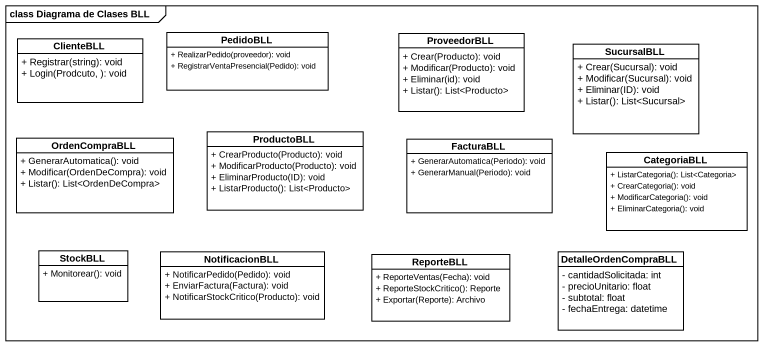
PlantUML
@startuml
mainframe class Diagrama de Clases BLL
hide circle
hide empty members
skinparam classAttributeIconSize 0
class PedidoBLL {
  + RealizarPedido(proveedor): void
  + RegistrarVentaPresencial(Pedido): void
}
class ClienteBLL {
  + Registrar(string): void
  + Login(Prodcuto, ): void
}
class ProveedorBLL {
  + Crear(Producto): void
  + Modificar(Producto): void
  + Eliminar(id): void
  + Listar(): List<Producto>
}
class SucursalBLL {
  + Crear(Sucursal): void
  + Modificar(Sucursal): void
  + Eliminar(ID): void
  + Listar(): List<Sucursal>
}
class OrdenCompraBLL {
  + GenerarAutomatica(): void
  + Modificar(OrdenDeCompra): void
  + Listar(): List<OrdenDeCompra>
}
class ProductoBLL {
  + CrearProducto(Producto): void
  + ModificarProducto(Producto): void
  + EliminarProducto(ID): void
  + ListarProducto(): List<Producto>
}
class FacturaBLL {
  + GenerarAutomatica(Periodo): void
  + GenerarManual(Periodo): void
}
class CategoriaBLL {
  + ListarCategoria(): List<Categoria>
  + CrearCategoria(): void
  + ModificarCategoria(): void
  + EliminarCategoria(): void
}
class StockBLL {
  + Monitorear(): void
}
class NotificacionBLL {
  + NotificarPedido(Pedido): void
  + EnviarFactura(Factura): void
  + NotificarStockCritico(Producto): void
}
class ReporteBLL {
  + ReporteVentas(Fecha): void
  + ReporteStockCritico(): Reporte
  + Exportar(Reporte): Archivo
}
class DetalleOrdenCompraBLL {
  - cantidadSolicitada: int
  - precioUnitario: float
  - subtotal: float
  - fechaEntrega: datetime
}
@enduml
